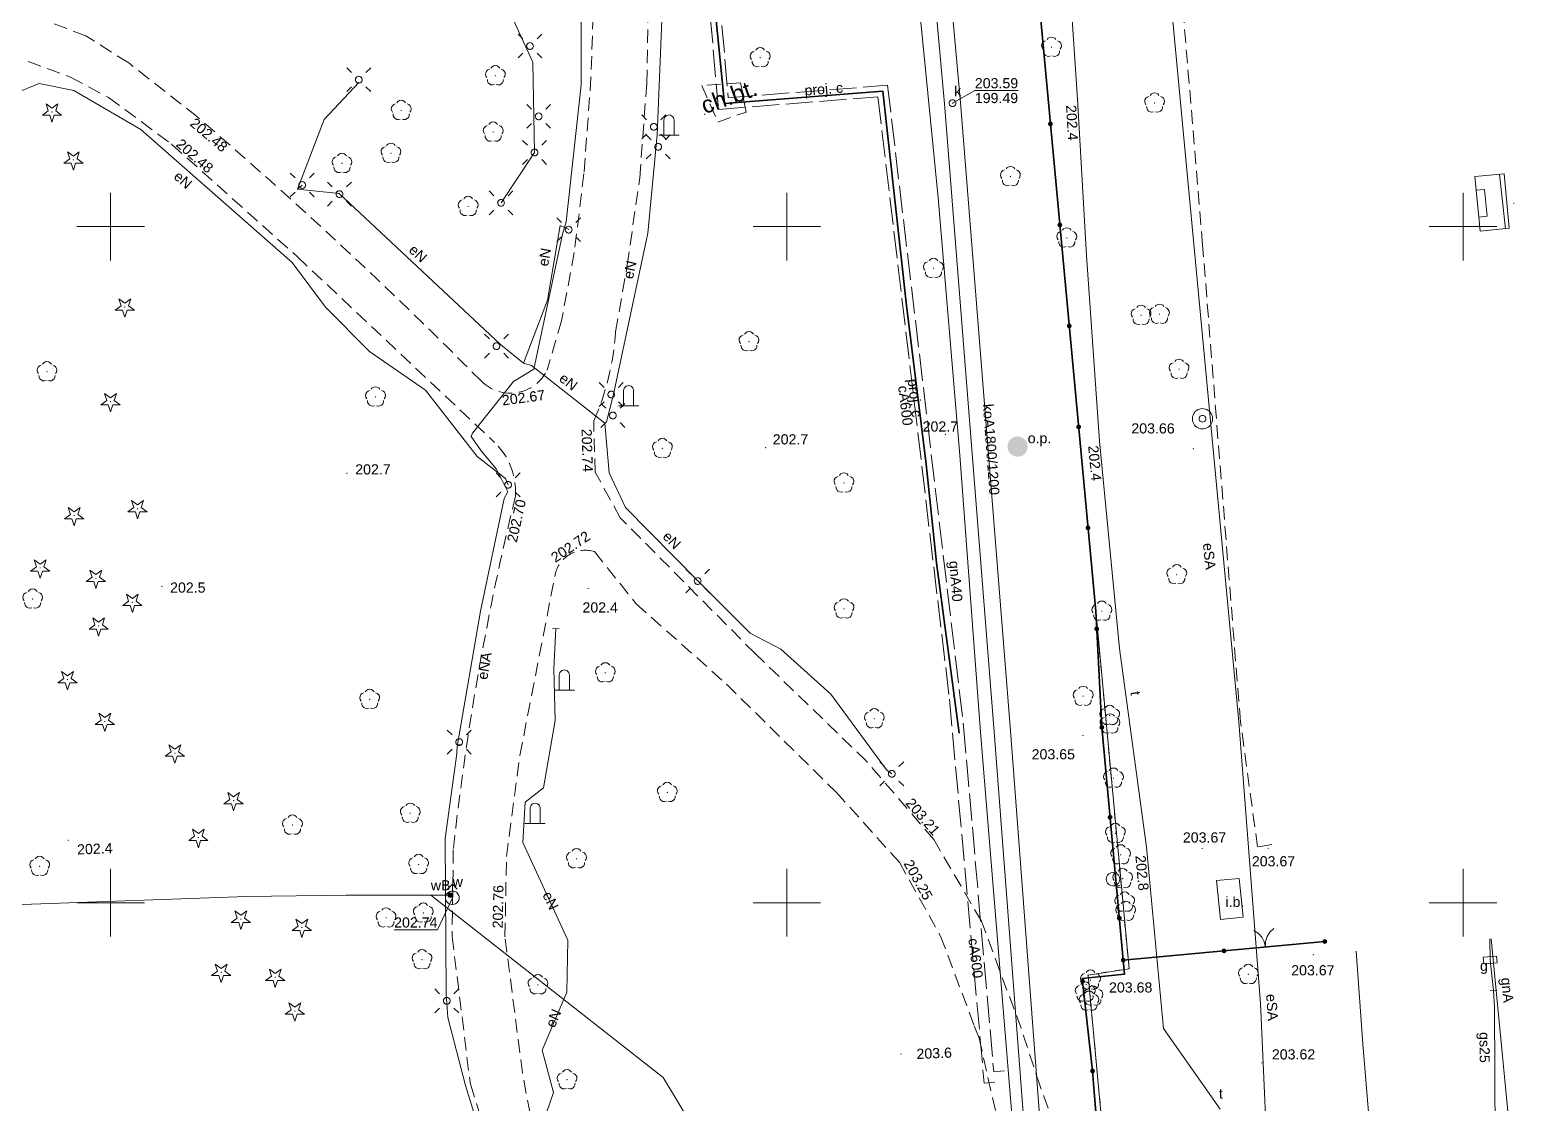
# Model space of a CAD drawing. Extents: x 0 to 7423283, y 0 to 5548300.
# Drawn here: x 7422544 to 7422653.8, y 5547885.2 to 5547964.6 of the extents above; entities that cross this region are included whole.
import ezdxf
from ezdxf.enums import TextEntityAlignment as Align

# ---------------------------------------------------------------- set-up
doc = ezdxf.new("R2010")
doc.units = 0
doc.header["$PDSIZE"] = 0.75
for name, pattern in [('PRZER1-1', [2, 1, -1]), ('PRZER2-1', [3, 2, -1]), ('PRZER4-1', [5, 4, -1])]:
    doc.linetypes.add(name, pattern=pattern)
doc.layers.get('0').update_dxf_attribs({"linetype": 'CONTINUOUS', "lineweight": 13})
for name, color, linetype, lineweight in [('BUIB12_03', 7, 'CONTINUOUS', 18), ('BUIB12_03_O', 7, 'CONTINUOUS', 18), ('EGBE09', 7, 'CONTINUOUS', 18), ('EGBS10', 7, 'CONTINUOUS', 18), ('GSLKOC', 7, 'CONTINUOUS', 18), ('GTGETI_O', 7, 'CONTINUOUS', 18), ('KTCR02', 7, 'PRZER2-1', 18), ('KTOK02', 7, 'CONTINUOUS', 18), ('KTOK05_01', 7, 'CONTINUOUS', 35), ('RTPW01', 7, 'CONTINUOUS', 13), ('RTPW01_O', 7, 'CONTINUOUS', 13), ('RTPW02', 7, 'CONTINUOUS', 13), ('RTPW02_O', 7, 'CONTINUOUS', 13), ('SUSM', 7, 'CONTINUOUS', 18)]:
    doc.layers.add(name, color=color, linetype=linetype, lineweight=lineweight)
for name, color, linetype, lineweight, true_color in [('EGBD03', 7, 'CONTINUOUS', 18, 0x008000), ('EGBP04', 7, 'CONTINUOUS', 18, 0x008000), ('EGBU01', 7, 'PRZER1-1', 18, 0x008000), ('OBOO04_01', 7, 'CONTINUOUS', 18, 0x0a0909), ('OBOP01', 7, 'CONTINUOUS', 18, 0x008000), ('OBOP02', 7, 'CONTINUOUS', 18, 0x008000), ('OBOP05_01', 7, 'CONTINUOUS', 13, 0x0a0909), ('OBOP05_01_O', 7, 'CONTINUOUS', 13, 0x0a0909), ('PTTL05', 7, 'CONTINUOUS', 18, 0x0a0909), ('SUOP03', 1, 'CONTINUOUS', 35, 0xff0000), ('SUPC05', 7, 'CONTINUOUS', 18, 0xd200d2), ('SUPC05_O', 7, 'CONTINUOUS', 18, 0xd200d2), ('SUPE03', 1, 'CONTINUOUS', 18, 0xff0000), ('SUPE03_O', 1, 'CONTINUOUS', 18, 0xff0000), ('SUPE04', 1, 'CONTINUOUS', 18, 0xff0000), ('SUPE04_O', 1, 'CONTINUOUS', 18, 0xff0000), ('SUPG03', 7, 'CONTINUOUS', 18, 0xbfbf00), ('SUPG03_O', 7, 'CONTINUOUS', 18, 0xbfbf00), ('SUPG04', 7, 'CONTINUOUS', 18, 0xbfbf00), ('SUPG04_O', 7, 'CONTINUOUS', 18, 0xbfbf00), ('SUPK03', 7, 'CONTINUOUS', 18, 0x803300), ('SUPK03_O', 7, 'CONTINUOUS', 18, 0x803300), ('SUPT01', 7, 'CONTINUOUS', 18, 0xff9100), ('SUPT01_O', 7, 'CONTINUOUS', 18, 0xff9100), ('SUPW03', 5, 'CONTINUOUS', 18, 0x0000ff), ('SUPW03_O', 5, 'CONTINUOUS', 18, 0x0000ff), ('SUUS02', 7, 'CONTINUOUS', 18, 0x0a0909), ('SUUS13', 7, 'CONTINUOUS', 18, 0x0a0909), ('SUUS15', 7, 'CONTINUOUS', 18, 0xff9100), ('SUUS15_O', 7, 'CONTINUOUS', 18, 0xff9100), ('SUUS20_01', 7, 'CONTINUOUS', 18, 0x0a0909), ('SUUS20_01_O', 7, 'CONTINUOUS', 18, 0x0a0909), ('SUXX_01', 7, 'CONTINUOUS', 18, 0x0a0909)]:
    doc.layers.add(name, color=color, linetype=linetype, lineweight=lineweight, true_color=true_color)
for name, color, linetype, true_color in [('SUPS01_05', 7, 'CONTINUOUS', 0x803300), ('SUPS01_05_O', 7, 'CONTINUOUS', 0x803300), ('SUPS01_07', 7, 'CONTINUOUS', 0xff9100), ('SUPS01_07_O', 7, 'CONTINUOUS', 0xff9100), ('SUPS01_08', 5, 'CONTINUOUS', 0x0000ff), ('SUPS01_08_O', 5, 'CONTINUOUS', 0x0000ff), ('SUUS25', 7, 'CONTINUOUS', 0x0a0909), ('SUUS25_O', 7, 'CONTINUOUS', 0x0a0909)]:
    doc.layers.add(name, color=color, linetype=linetype, true_color=true_color)
doc.styles.add('GEO-INFO', font='Arial')

# ---------------------------------------------------------------- blocks, each defined once
blk = doc.blocks.new('EPPGN')
blk.add_hatch(color=0).paths.add_polyline_path([(-0.09, 0), (-0.085595, -0.027812), (-0.072812, -0.052901), (-0.052901, -0.072812), (-0.027812, -0.085595), (0, -0.09), (0.027812, -0.085595), (0.052901, -0.072812), (0.072812, -0.052901), (0.085595, -0.027812), (0.09, 0), (0.085595, 0.027812), (0.072812, 0.052901), (0.052901, 0.072812), (0.027812, 0.085595), (0, 0.09), (-0.027812, 0.085595), (-0.052901, 0.072812), (-0.072812, 0.052901), (-0.085595, 0.027812)])
blk = doc.blocks.new('SPDLP')
blk.add_hatch(color=0).paths.add_polyline_path([(-0.09, 0), (-0.085595, -0.027812), (-0.072812, -0.052901), (-0.052901, -0.072812), (-0.027812, -0.085595), (0, -0.09), (0.027812, -0.085595), (0.052901, -0.072812), (0.072812, -0.052901), (0.085595, -0.027812), (0.09, 0), (0.085595, 0.027812), (0.072812, 0.052901), (0.052901, 0.072812), (0.027812, 0.085595), (0, 0.09), (-0.027812, 0.085595), (-0.052901, 0.072812), (-0.072812, 0.052901), (-0.085595, 0.027812)])
at = {"color": 0}
for points in [[(-1.292703, 0.137547), (-1.355024, 0.389802), (-1.327532, 0.648184), (-1.213525, 0.881678), (-1.026689, 1.062258), (-0.78945, 1.168249), (-0.530282, 1.186929)], [(-0.268652, 1.271938), (-0.048001, 1.40916), (0.20623, 1.462858), (0.463525, 1.426585), (0.693003, 1.304695), (0.867117, 1.11182), (0.964971, 0.871109)], [(1.126667, 0.648554), (1.325358, 0.481106), (1.454989, 0.255912), (1.5, 0), (1.454989, -0.255912), (1.325358, -0.481106), (1.126667, -0.648554)], [(-0.530282, -1.186929), (-0.78945, -1.168249), (-1.026689, -1.062258), (-1.213525, -0.881678), (-1.327532, -0.648184), (-1.355024, -0.389802), (-1.292703, -0.137547)], [(0.964971, -0.871109), (0.867117, -1.11182), (0.693003, -1.304695), (0.463525, -1.426585), (0.20623, -1.462858), (-0.048001, -1.40916), (-0.268652, -1.271938)]]:
    blk.add_lwpolyline(points, dxfattribs=at)
blk = doc.blocks.new('KOLO')
blk.add_hatch(color=0).paths.add_polyline_path([(0, 0.5), (-0.12941, 0.482963), (-0.25, 0.433013), (-0.353553, 0.353553), (-0.433013, 0.25), (-0.482963, 0.12941), (-0.5, 0), (-0.482963, -0.12941), (-0.433013, -0.25), (-0.353553, -0.353553), (-0.25, -0.433013), (-0.12941, -0.482963), (0, -0.5), (0.12941, -0.482963), (0.25, -0.433013), (0.353553, -0.353553), (0.433013, -0.25), (0.482963, -0.12941), (0.5, 0), (0.482963, 0.12941), (0.433013, 0.25), (0.353553, 0.353553), (0.25, 0.433013), (0.12941, 0.482963)])
blk = doc.blocks.new('SPDIP')
blk.add_hatch(color=0).paths.add_polyline_path([(-0.09, 0), (-0.085595, -0.027812), (-0.072812, -0.052901), (-0.052901, -0.072812), (-0.027812, -0.085595), (0, -0.09), (0.027812, -0.085595), (0.052901, -0.072812), (0.072812, -0.052901), (0.085595, -0.027812), (0.09, 0), (0.085595, 0.027812), (0.072812, 0.052901), (0.052901, 0.072812), (0.027812, 0.085595), (0, 0.09), (-0.027812, 0.085595), (-0.052901, 0.072812), (-0.072812, 0.052901), (-0.085595, 0.027812)])
at = {"color": 0}
blk.add_lwpolyline([(0.177062, -0.544942), (-0.463555, -1.426676), (-0.463555, -0.336792), (-1.500096, 0), (-0.463555, 0.336792), (-0.463555, 1.426676), (0.177062, 0.544942), (1.213603, 0.881734), (0.572986, 0), (1.213603, -0.881734)], close=True, dxfattribs=at)
blk = doc.blocks.new('POINT')
at = {"color": 0}
blk.add_point((0, 0), dxfattribs=at)
blk = doc.blocks.new('OBOO04')
at = {"color": 0}
for points in [[(0, -1), (0, 1)], [(0, -0.5), (1.5, -0.5), (1.62941, -0.482963), (1.75, -0.433013), (1.853553, -0.353553), (1.933013, -0.25), (1.982963, -0.12941), (2, 0), (1.982963, 0.12941), (1.933013, 0.25), (1.853553, 0.353553), (1.75, 0.433013), (1.62941, 0.482963), (1.5, 0.5)], [(0, 0.5), (1.5, 0.5)]]:
    blk.add_lwpolyline(points, dxfattribs=at)
blk = doc.blocks.new('OKRAG_PELNY')
at = {"color": 0}
blk.add_lwpolyline([(0.5, 0), (0.482963, -0.12941), (0.433013, -0.25), (0.353553, -0.353553), (0.25, -0.433013), (0.12941, -0.482963), (0, -0.5), (-0.12941, -0.482963), (-0.25, -0.433013), (-0.353553, -0.353553), (-0.433013, -0.25), (-0.482963, -0.12941), (-0.5, 0), (-0.482963, 0.12941), (-0.433013, 0.25), (-0.353553, 0.353553), (-0.25, 0.433013), (-0.12941, 0.482963), (0, 0.5), (0.12941, 0.482963), (0.25, 0.433013), (0.353553, 0.353553), (0.433013, 0.25), (0.482963, 0.12941)], close=True, dxfattribs=at)
blk = doc.blocks.new('PION_C')
at = {"color": 0}
blk.add_lwpolyline([(0, 0.5), (0, -0.5)], dxfattribs=at)
blk = doc.blocks.new('SUUS02')
at = {"color": 0}
blk.add_lwpolyline([(1, 0), (0.984808, -0.173648), (0.939693, -0.34202), (0.866025, -0.5), (0.766044, -0.642788), (0.642788, -0.766044), (0.5, -0.866025), (0.34202, -0.939693), (0.173648, -0.984808), (0, -1), (-0.173648, -0.984808), (-0.34202, -0.939693), (-0.5, -0.866025), (-0.654861, -0.75575), (-0.786053, -0.618159), (-0.888835, -0.458227), (-0.959493, -0.281733), (-0.995472, -0.095056), (-0.995472, 0.095056), (-0.959493, 0.281733), (-0.888835, 0.458227), (-0.786053, 0.618159), (-0.654861, 0.75575), (-0.5, 0.866025), (-0.327068, 0.945001), (-0.142315, 0.989821), (0.047582, 0.998867), (0.235759, 0.971812), (0.415415, 0.909632), (0.580057, 0.814576), (0.723734, 0.690079), (0.841254, 0.540641), (0.928368, 0.371662), (0.981929, 0.189251)], close=True, dxfattribs=at)
for points in [[(1, 0), (2, 0)], [(1.292893, 0.707107), (2, 0), (1.292893, -0.707107)]]:
    blk.add_lwpolyline(points, dxfattribs=at)
blk = doc.blocks.new('SZAFA1')
at = {"color": 0}
blk.add_lwpolyline([(-1, -0.5), (-1, 0.5), (1, 0.5), (1, -0.5)], close=True, dxfattribs=at)
blk = doc.blocks.new('SUSM01_01')
at = {"color": 0}
for points in [[(-0.353553, 0.353553), (-0.212132, 0.212132)], [(0.353553, 0.353553), (0.212132, 0.212132)], [(-0.353553, -0.353553), (-0.212132, -0.212132)], [(0.353553, -0.353553), (0.212132, -0.212132)]]:
    blk.add_lwpolyline(points, dxfattribs=at)
blk.add_lwpolyline([(0.1, 0), (0.093969, -0.034202), (0.076604, -0.064279), (0.05, -0.086603), (0.025882, -0.096593), (0, -0.1), (-0.025882, -0.096593), (-0.05, -0.086603), (-0.073305, -0.068017), (-0.090097, -0.043388), (-0.098883, -0.014904), (-0.098883, 0.014904), (-0.090097, 0.043388), (-0.073305, 0.068017), (-0.05, 0.086603), (-0.022252, 0.097493), (0.007473, 0.09972), (0.036534, 0.093087), (0.062349, 0.078183), (0.082624, 0.056332), (0.095557, 0.029476)], close=True, dxfattribs=at)
blk = doc.blocks.new('SUUS13')
at = {"color": 0}
for points in [[(1.5, 0), (1.483246, -0.223563), (1.433359, -0.442133), (1.351453, -0.650826), (1.239358, -0.84498), (1.099578, -1.020259), (0.935235, -1.172747), (0.75, -1.299038), (0.548012, -1.396311), (0.333781, -1.462392), (0.112095, -1.495806), (-0.112095, -1.495806), (-0.333781, -1.462392), (-0.548012, -1.396311), (-0.75, -1.299038), (-0.935235, -1.172747), (-1.099578, -1.020259), (-1.239358, -0.84498), (-1.351453, -0.650826), (-1.433359, -0.442133), (-1.483246, -0.223563), (-1.5, 0), (-1.483246, 0.223563), (-1.433359, 0.442133), (-1.351453, 0.650826), (-1.239358, 0.84498), (-1.099578, 1.020259), (-0.935235, 1.172747), (-0.75, 1.299038), (-0.548012, 1.396311), (-0.333781, 1.462392), (-0.112095, 1.495806), (0.112095, 1.495806), (0.333781, 1.462392), (0.548012, 1.396311), (0.75, 1.299038), (0.935235, 1.172747), (1.099578, 1.020259), (1.239358, 0.84498), (1.351453, 0.650826), (1.433359, 0.442133), (1.483246, 0.223563)], [(0.5, 0), (0.482963, -0.12941), (0.433013, -0.25), (0.353553, -0.353553), (0.25, -0.433013), (0.12941, -0.482963), (0, -0.5), (-0.12941, -0.482963), (-0.25, -0.433013), (-0.353553, -0.353553), (-0.433013, -0.25), (-0.482963, -0.12941), (-0.5, 0), (-0.482963, 0.12941), (-0.433013, 0.25), (-0.353553, 0.353553), (-0.25, 0.433013), (-0.12941, 0.482963), (0, 0.5), (0.12941, 0.482963), (0.25, 0.433013), (0.353553, 0.353553), (0.433013, 0.25), (0.482963, 0.12941)]]:
    blk.add_lwpolyline(points, close=True, dxfattribs=at)
blk = doc.blocks.new('SLBRA')
at = {"color": 0}
for points in [[(0, 0), (-0.068148, -0.517638), (-0.267949, -1), (-0.585786, -1.414214), (-1, -1.732051)], [(1, -1.732051), (0.585786, -1.414214), (0.267949, -1), (0.068148, -0.517638), (0, 0)]]:
    blk.add_lwpolyline(points, dxfattribs=at)
blk = doc.blocks.new('SPKRZ')
at = {"color": 0}
blk.add_lwpolyline([(0.5, 0), (0.475528, -0.154508), (0.404508, -0.293893), (0.293893, -0.404508), (0.154508, -0.475528), (0, -0.5), (-0.154508, -0.475528), (-0.293893, -0.404508), (-0.404508, -0.293893), (-0.475528, -0.154508), (-0.5, 0), (-0.475528, 0.154508), (-0.404508, 0.293893), (-0.293893, 0.404508), (-0.154508, 0.475528), (0, 0.5), (0.154508, 0.475528), (0.293893, 0.404508), (0.404508, 0.293893), (0.475528, 0.154508)], close=True, dxfattribs=at)
blk.add_lwpolyline([(-0.5, 0), (-0.5, -0.5)], dxfattribs=at)

msp = doc.modelspace()

# ---------------------------------------------------------------- linework, layer by layer
at = {"color": 7, "linetype": 'Continuous', "lineweight": 13, "elevation": 100, "flags": 128}
for points in [[(7422550, 5547947.5), (7422550, 5547952.5)], [(7422600, 5547947.5), (7422600, 5547952.5)], [(7422650, 5547947.5), (7422650, 5547952.5)], [(7422547.5, 5547950), (7422552.5, 5547950)], [(7422597.5, 5547950), (7422602.5, 5547950)], [(7422647.5, 5547950), (7422652.5, 5547950)], [(7422550, 5547897.5), (7422550, 5547902.5)], [(7422600, 5547897.5), (7422600, 5547902.5)], [(7422650, 5547897.5), (7422650, 5547902.5)], [(7422547.5, 5547900), (7422552.5, 5547900)], [(7422597.5, 5547900), (7422602.5, 5547900)], [(7422647.5, 5547900), (7422652.5, 5547900)]]:
    msp.add_lwpolyline(points, dxfattribs=at)
at = {"layer": 'BUIB12_03', "color": 7, "linetype": 'Continuous', "lineweight": 18, "elevation": 10.18}
msp.add_lwpolyline([(7422631.77, 5547901.65), (7422632.07, 5547898.75), (7422633.73, 5547898.93), (7422633.45, 5547901.79)], close=True, dxfattribs=at)
at = {"layer": 'EGBD03', "color": 96, "linetype": 'Continuous', "lineweight": 18, "true_color": 0x008000, "elevation": 10.3}
msp.add_lwpolyline([(7422623.35, 5547883.18), (7422622.27, 5547894.65), (7422625.3, 5547895.12), (7422601.46, 5548151.54)], dxfattribs=at)
at = {"layer": 'EGBE09', "color": 7, "linetype": 'Continuous', "lineweight": 18, "elevation": 10.26}
msp.add_lwpolyline([(7422651.57, 5547952.75), (7422650.97, 5547952.69), (7422651.15, 5547950.7), (7422651.78, 5547950.77)], close=True, dxfattribs=at)
at = {"layer": 'EGBS10', "color": 7, "linetype": 'Continuous', "lineweight": 18, "elevation": 10.26}
msp.add_lwpolyline([(7422653.03, 5547953.9), (7422650.87, 5547953.7), (7422650.97, 5547952.69), (7422651.57, 5547952.75), (7422651.78, 5547950.77), (7422651.15, 5547950.7), (7422651.25, 5547949.66), (7422653.41, 5547949.87)], close=True, dxfattribs=at)
at = {"layer": 'EGBS10', "color": 7, "linetype": 'Continuous', "lineweight": 18, "elevation": 10.26, "flags": 128}
msp.add_lwpolyline([(7422652.685, 5547953.868), (7422653.132, 5547949.843)], dxfattribs=at)
at = {"layer": 'EGBU01', "color": 7, "linetype": 'Continuous', "lineweight": 18, "elevation": 10.17}
msp.add_lwpolyline([(7422623.35, 5547883.18), (7422622.27, 5547894.65), (7422625.3, 5547895.12), (7422601.46, 5548151.54)], dxfattribs=at)
at = {"layer": 'EGBU01', "color": 96, "linetype": 'PRZER1-1', "lineweight": 18, "ltscale": 0.5, "true_color": 0x008000, "elevation": 10.18}
msp.add_lwpolyline([(7422623.35, 5547883.18), (7422622.27, 5547894.65), (7422625.3, 5547895.12), (7422601.46, 5548151.54)], dxfattribs=at)
at = {"layer": 'GSLKOC', "color": 7, "linetype": 'PRZER2-1', "lineweight": 18, "ltscale": 0.5, "elevation": 10.18}
for points in [[(7422633.54, 5547913.38), (7422630.74, 5547948.63), (7422627.25, 5547990.47), (7422628.12, 5547990.54)], [(7422635.85, 5547904.3), (7422634.8, 5547904.13), (7422633.54, 5547913.38)]]:
    msp.add_lwpolyline(points, dxfattribs=at)
msp.add_lwpolyline([(7422593.72, 5547960.44), (7422594.9, 5547957.72), (7422596.99, 5547958.47), (7422596.58, 5547960.63)], close=True, dxfattribs=at)
at = {"layer": 'KTCR02', "color": 7, "linetype": 'PRZER2-1', "lineweight": 18, "ltscale": 0.5, "elevation": 10.18}
for points in [[(7422620.37, 5547882), (7422618.72, 5547886.43), (7422617.32, 5547890.73), (7422614.39, 5547898.63), (7422610.86, 5547904.68), (7422605.89, 5547910.46), (7422597.66, 5547918.42), (7422587.68, 5547928.46), (7422585.83, 5547931.84), (7422585.72, 5547935.6, 0.0871291), (7422587.34, 5547942.21), (7422588.2, 5547947.15), (7422589.12, 5547953.61), (7422589.65, 5547960.58), (7422589.8, 5547968.67), (7422589.6, 5547977.01), (7422589.17, 5547984.18), (7422588.23, 5547991.72), (7422586.72, 5547998.97), (7422584.57, 5548006.4), (7422582.35, 5548012.85), (7422578.77, 5548020.93), (7422574.27, 5548029.16)], [(7422570.92, 5548026.91), (7422575.3, 5548018.99), (7422578.27, 5548012.06), (7422580.69, 5548005.11), (7422582.77, 5547997.77), (7422584.19, 5547991.03), (7422585.1, 5547983.49), (7422585.59, 5547976.96), (7422585.78, 5547968.6), (7422585.52, 5547961.04), (7422585, 5547953.93), (7422584.28, 5547948.07), (7422583.34, 5547943.04), (7422582.27, 5547939.38, -0.5150613), (7422577.42, 5547938.56, 0.0202194), (7422556.39, 5547958.13), (7422551.34, 5547962.1), (7422548.16, 5547964.1), (7422543.56, 5547965.86)], [(7422542.5, 5547962.71), (7422547.04, 5547961.05), (7422549.85, 5547959.54), (7422554.53, 5547956.08), (7422563.82, 5547947.76), (7422578.39, 5547934.04, -0.2172519), (7422579.94, 5547930.08, 0.0331106), (7422575.34, 5547903.9), (7422575.25, 5547897.51), (7422576.6, 5547886.57), (7422579.09, 5547878.71)]]:
    msp.add_lwpolyline(points, format="xyb", dxfattribs=at)
msp.add_lwpolyline([(7422608.32, 5547902.99), (7422611.37, 5547897.52), (7422613.86, 5547890.89), (7422614.21, 5547889.99), (7422615.45, 5547884.48), (7422616.59, 5547875.37), (7422615.65, 5547873.13), (7422613.02, 5547870.6), (7422608.38, 5547867.21), (7422601.9, 5547863.38), (7422599.81, 5547862.68, -0.3075462), (7422591.69, 5547865.58), (7422588.98, 5547869.27), (7422585.83, 5547874.12), (7422581.85, 5547879.99), (7422580.45, 5547887.42), (7422579.16, 5547897.51), (7422579.27, 5547903.42), (7422580.26, 5547910.88), (7422582.9, 5547924.4, -0.4226813), (7422585.77, 5547925.96), (7422588.85, 5547922.11), (7422595.54, 5547916.16), (7422603.64, 5547908.17)], format="xyb", close=True, dxfattribs=at)
at = {"layer": 'KTOK02', "color": 7, "linetype": 'Continuous', "lineweight": 18, "elevation": 10.18}
msp.add_lwpolyline([(7422636.874, 5547896.866), (7422633.886, 5547896.594)], dxfattribs=at)
at = {"layer": 'KTOK05_01', "color": 7, "linetype": 'Continuous', "lineweight": 35, "elevation": 10.18}
for points in [[(7422623.29, 5547912.97), (7422622.84, 5547921.55), (7422601.46, 5548151.54)], [(7422622.6, 5547887.56), (7422621.84, 5547894.4), (7422624.96, 5547894.71), (7422624.87, 5547895.75), (7422623.29, 5547912.97)], [(7422639.774, 5547897.131), (7422624.87, 5547895.75)], [(7422622.6, 5547887.56), (7422622.74, 5547885.7), (7422622.92, 5547883.65), (7422623.19, 5547881.34), (7422623.195, 5547881.296)]]:
    msp.add_lwpolyline(points, dxfattribs=at)
at = {"layer": 'PTTL05', "color": 18, "linetype": 'PRZER2-1', "lineweight": 18, "ltscale": 0.5, "true_color": 0x0a0909, "elevation": 10.06}
msp.add_lwpolyline([(7422624.11, 5547901.75), (7422624.1, 5547901.73), (7422624.12, 5547901.73)], close=True, dxfattribs=at)
at = {"layer": 'SUOP03', "color": 212, "linetype": 'Continuous', "lineweight": 35, "true_color": 0xd200d2, "elevation": 10.18}
msp.add_lwpolyline([(7422617.793, 5548134.984), (7422617.31, 5548133), (7422614.55, 5548132.89), (7422591.64, 5548132.5), (7422594.33, 5548086.02), (7422586.95, 5548085.21), (7422586.51, 5548066.02), (7422592.35, 5548064.65), (7422594.38, 5548064.35), (7422597.33, 5548063.64), (7422598.7, 5548032.21), (7422599.83, 5548020.9), (7422600.84, 5548011.71), (7422603.41, 5547986.52), (7422603.79, 5547981.73), (7422593.46, 5547980.15), (7422593.85, 5547974.61), (7422595.38, 5547959.1), (7422607.09, 5547960.02), (7422608.85, 5547944.16), (7422610.29, 5547932.44), (7422611.07, 5547925.14), (7422612.74, 5547912.54)], dxfattribs=at)
at = {"layer": 'SUPC05', "color": 212, "linetype": 'PRZER4-1', "lineweight": 18, "ltscale": 0.5, "true_color": 0xd200d2, "elevation": 10.18}
for points in [[(7422603.354, 5547982.068), (7422593.029, 5547980.489), (7422594.946, 5547958.665), (7422606.738, 5547959.591), (7422612.026, 5547915.04), (7422614.593, 5547886.656), (7422615.387, 5547886.72)], [(7422604.226, 5547981.392), (7422593.891, 5547979.811), (7422595.674, 5547959.524), (7422607.442, 5547960.449), (7422613.068, 5547913.046), (7422615.295, 5547887.49), (7422616.093, 5547887.56)]]:
    msp.add_lwpolyline(points, dxfattribs=at)
at = {"layer": 'SUPE03', "color": 1, "linetype": 'Continuous', "lineweight": 18, "true_color": 0xff0000, "elevation": 10.18}
msp.add_lwpolyline([(7422625.14, 5548000.28), (7422625.66, 5547996.02), (7422625.89, 5547995.27), (7422626.04, 5547993.52), (7422626.59, 5547990.69), (7422626.63, 5547986.71), (7422626.93, 5547982.21), (7422633.41, 5547913.38), (7422635.03, 5547892.55), (7422635.51, 5547881.51), (7422628.48, 5547880.87), (7422629, 5547869.38), (7422632.17, 5547845.38), (7422632.97, 5547838.68), (7422635.21, 5547821.13)], dxfattribs=at)
at = {"layer": 'SUPE04', "color": 1, "linetype": 'Continuous', "lineweight": 18, "true_color": 0xff0000, "elevation": 10.18}
for points in [[(7422549.4, 5548065.16), (7422549.65, 5548064.93), (7422553.71, 5548059.83), (7422562.9, 5548047.63), (7422564.22, 5548045.92), (7422570.51, 5548036.67), (7422577.02, 5548026.62), (7422582.38, 5548015.85), (7422586.1, 5548005.44), (7422586.91, 5548000.09), (7422587.99, 5547996.77), (7422588.85, 5547994.26), (7422590.61, 5547981.17), (7422590.31, 5547971.75), (7422590.9, 5547968.92), (7422590.41, 5547956.78), (7422589.73, 5547949.5), (7422587.15, 5547937.48), (7422586.66, 5547935.56), (7422586.54, 5547935.45)], [(7422584.76, 5547971.18), (7422584.79, 5547960.48), (7422583.69, 5547950.34), (7422583.41, 5547949.43), (7422581.29, 5547939.45), (7422579.8, 5547938.54), (7422576.76, 5547934.73), (7422576.65, 5547934.48), (7422577.39, 5547933.42), (7422578.53, 5547932.07), (7422579.37, 5547930.39), (7422579.1, 5547929.88), (7422577.34, 5547921.55), (7422575.64, 5547911.69), (7422575.93, 5547911.68), (7422575.62, 5547911.61), (7422575.59, 5547911.03), (7422574.73, 5547904.74), (7422574.82, 5547893.24), (7422574.94, 5547891.51), (7422576.23, 5547886.48), (7422577.93, 5547881.06)], [(7422578.87, 5547951.75), (7422581.35, 5547955.47), (7422581.23, 5547962.15), (7422577.48, 5547970.32), (7422584.96, 5547971.52), (7422585.09, 5547970.91)], [(7422579.39, 5547930.9), (7422579.2, 5547931.36), (7422577.11, 5547933), (7422573.28, 5547937.9), (7422569.15, 5547940.77), (7422565.88, 5547944.05), (7422563.43, 5547947.35), (7422552.25, 5547957.18), (7422547.28, 5547960.07), (7422544.72, 5547960.57), (7422541.1, 5547959.11), (7422538.75, 5547958.86), (7422537.8, 5547957.96)], [(7422580.52, 5547939.91), (7422578.82, 5547941.29), (7422566.89, 5547952.44), (7422563.81, 5547952.77), (7422565.79, 5547957.91), (7422568.36, 5547960.65)], [(7422563.81, 5547952.77), (7422564.17, 5547953.07)], [(7422580.52, 5547939.91), (7422582.3, 5547944.55), (7422583.24, 5547950.07), (7422583.87, 5547949.77)], [(7422580.52, 5547939.91), (7422581.12, 5547939.73), (7422586.54, 5547935.45)], [(7422607.76, 5547909.53), (7422607.38, 5547909.82), (7422603.26, 5547915.43), (7422599.56, 5547918.76), (7422597.28, 5547919.94), (7422593.41, 5547923.79), (7422588.06, 5547929.22), (7422586.86, 5547931.79), (7422586.54, 5547935.45)], [(7422582.93, 5547920.26), (7422582.77, 5547917.31), (7422582.87, 5547913.47), (7422582.02, 5547908.49), (7422580.66, 5547907.44), (7422580.48, 5547904.44), (7422583.82, 5547897.24), (7422583.74, 5547893.39), (7422581.91, 5547889.09), (7422582.75, 5547885.97), (7422582.22, 5547884.46), (7422583.78, 5547880.94), (7422585.57, 5547878.75), (7422587.54, 5547874.65), (7422588.2, 5547872.2), (7422589.53, 5547870.13), (7422585.14, 5547867.16)]]:
    msp.add_lwpolyline(points, dxfattribs=at)
at = {"layer": 'SUPG03', "color": 52, "linetype": 'Continuous', "lineweight": 18, "true_color": 0xbfbf00, "elevation": 10.18}
for points in [[(7422652.24, 5547893.5), (7422652, 5547895.76), (7422651.98, 5547897.33)], [(7422652.69, 5547879.78), (7422652.38, 5547882.46), (7422652.31, 5547892.27), (7422652.24, 5547893.5)]]:
    msp.add_lwpolyline(points, dxfattribs=at)
at = {"layer": 'SUPG04', "color": 52, "linetype": 'Continuous', "lineweight": 18, "true_color": 0xbfbf00, "elevation": 10.18}
for points in [[(7422604.2, 5548022.92), (7422604.77, 5548017.07), (7422611.2, 5547952.12), (7422612.79, 5547933.1), (7422614.32, 5547912.6), (7422618.23, 5547864.78), (7422619.96, 5547846.65), (7422622.98, 5547812.45), (7422624.67, 5547793.92), (7422626.31, 5547776.67), (7422628.73, 5547756.77)], [(7422652.07, 5547897.34), (7422653.77, 5547879.73)]]:
    msp.add_lwpolyline(points, dxfattribs=at)
at = {"layer": 'SUPK03', "color": 36, "linetype": 'Continuous', "lineweight": 18, "true_color": 0x803300, "elevation": 10.18}
for points in [[(7422445.537, 5548223.399), (7422512.24, 5548197.468), (7422516.193, 5548195.887), (7422518.122, 5548195.117), (7422588.834, 5548166.891), (7422595.186, 5548164.572), (7422602.138, 5548082.491), (7422604.108, 5548059.731), (7422607.728, 5548017.19), (7422608.898, 5548002.751), (7422612.848, 5547959.181), (7422616.528, 5547912.716), (7422619.298, 5547876.146), (7422620.078, 5547866.362), (7422621.476, 5547851.269), (7422625.495, 5547821.997), (7422634.838, 5547745.483), (7422638.578, 5547679.164), (7422639.807, 5547669.243), (7422640.508, 5547661.182)], [(7422445.103, 5548222.281), (7422511.8, 5548196.352), (7422515.747, 5548194.773), (7422517.678, 5548194.003), (7422588.406, 5548165.769), (7422594.054, 5548163.708), (7422600.942, 5548082.389), (7422602.912, 5548059.629), (7422606.532, 5548017.09), (7422607.702, 5548002.649), (7422611.652, 5547959.079), (7422615.332, 5547912.624), (7422618.102, 5547876.054), (7422618.882, 5547866.258), (7422620.284, 5547851.131), (7422624.305, 5547821.843), (7422633.642, 5547745.377), (7422637.382, 5547679.056), (7422638.613, 5547669.117), (7422639.312, 5547661.078)]]:
    msp.add_lwpolyline(points, dxfattribs=at)
at = {"layer": 'SUPS01_05_O', "color": 36, "linetype": 'Continuous', "lineweight": 9, "true_color": 0x803300, "elevation": 10.8, "flags": 128}
for points in [[(7422617.103, 5547960.052), (7422613.9, 5547960.053), (7422612.25, 5547959.13)], [(7422613.9, 5547960.053), (7422617.103, 5547960.052)]]:
    msp.add_lwpolyline(points, dxfattribs=at)
at = {"layer": 'SUPS01_08_O', "color": 5, "linetype": 'Continuous', "lineweight": 9, "true_color": 0x0000ff, "elevation": 10.8, "flags": 128}
msp.add_lwpolyline([(7422570.966, 5547897.989), (7422574.17, 5547897.989), (7422575.27, 5547900.36)], dxfattribs=at)
at = {"layer": 'SUPT01', "color": 30, "linetype": 'Continuous', "lineweight": 18, "true_color": 0xff9100, "elevation": 10.18}
msp.add_lwpolyline([(7422621.02, 5548003.23), (7422619.05, 5547997.37), (7422618.8, 5547991.66), (7422620.35, 5547976.41), (7422621.5, 5547959.41), (7422622.16, 5547947.85), (7422623.12, 5547934.13), (7422624.59, 5547918.8), (7422626.59, 5547904.1), (7422627.86, 5547890.71), (7422632.04, 5547884.73)], dxfattribs=at)
at = {"layer": 'SUPW03', "color": 5, "linetype": 'Continuous', "lineweight": 18, "true_color": 0x0000ff, "elevation": 10.18}
for points in [[(7422502.98, 5547897.97), (7422510.39, 5547898.42), (7422522.54, 5547899), (7422531.89, 5547899.52), (7422539.29, 5547899.73), (7422560.06, 5547900.45), (7422567.41, 5547900.56), (7422573.68, 5547900.55)], [(7422573.68, 5547900.55), (7422575.11, 5547900.56)], [(7422626.53, 5547873.63), (7422622.74, 5547873.04), (7422603.55, 5547866.02), (7422590.86, 5547887.08), (7422573.68, 5547900.55)], [(7422644.14, 5547873.59), (7422643.43, 5547879.46), (7422642.59, 5547889.57), (7422642.1, 5547896.42)]]:
    msp.add_lwpolyline(points, dxfattribs=at)

# ---------------------------------------------------------------- block references
at = {"layer": 'EGBP04', "color": 96, "lineweight": 18, "true_color": 0x008000, "xscale": 0.5, "yscale": 0.5, "rotation": 90}
for p in [(7422622.27, 5547894.65, 10.32), (7422625.3, 5547895.12, 10.32)]:
    msp.add_blockref('EPPGN', p, dxfattribs=at)
at = {"layer": 'GSLKOC', "color": 7, "lineweight": 18, "xscale": 0.5, "yscale": 0.5, "rotation": 90}
msp.add_blockref('POINT', (7422593.93, 5547958.31, 10.18), dxfattribs=at)
at = {"layer": 'KTOK02', "color": 7, "lineweight": 18, "xscale": 0.75, "yscale": 0.75, "rotation": 185.1944289206176}
msp.add_blockref('SLBRA', (7422635.38, 5547896.73, 10.18), dxfattribs=at)
at = {"layer": 'KTOK05_01', "color": 7, "lineweight": 35, "xscale": 0.35, "yscale": 0.35, "rotation": 90}
for p in [(7422619.49, 5547957.59, 10.18), (7422620.184, 5547950.122, 10.18), (7422620.878, 5547942.654, 10.18), (7422621.572, 5547935.186, 10.18), (7422622.267, 5547927.718, 10.18), (7422622.908, 5547920.247, 10.18), (7422623.29, 5547912.97, 10.18), (7422623.29, 5547912.97, 10.18), (7422623.9, 5547906.321, 10.18), (7422624.585, 5547898.852, 10.18), (7422632.322, 5547896.44, 10.18), (7422639.774, 5547897.131, 10.18), (7422624.87, 5547895.75, 10.18), (7422621.863, 5547894.196, 10.18), (7422622.6, 5547887.56, 10.18), (7422622.6, 5547887.56, 10.18)]:
    msp.add_blockref('KOLO', p, dxfattribs=at)
at = {"layer": 'OBOO04_01', "color": 18, "lineweight": 18, "true_color": 0x0a0909, "xscale": 0.75, "yscale": 0.75, "rotation": 90}
for p in [(7422591.29, 5547956.75, 10.2), (7422588.3, 5547936.74, 10.2), (7422583.55, 5547915.71, 10.2), (7422581.39, 5547905.85, 10.2)]:
    msp.add_blockref('OBOO04', p, dxfattribs=at)
at = {"layer": 'OBOP01', "color": 96, "lineweight": 18, "true_color": 0x008000, "xscale": 0.5, "yscale": 0.5, "rotation": 90}
for p in [(7422545.67, 5547958.47, 10.12), (7422547.25, 5547954.93, 10.12), (7422551.06, 5547944.04, 10.12), (7422550, 5547937.05, 10.12), (7422552, 5547929.13, 10.12), (7422547.3, 5547928.63, 10.12), (7422544.8, 5547924.76, 10.12), (7422548.92, 5547923.98, 10.12), (7422551.61, 5547922.21, 10.12), (7422549.12, 5547920.46, 10.12), (7422546.81, 5547916.5, 10.12), (7422549.57, 5547913.4, 10.12), (7422554.76, 5547911.06, 10.12), (7422559.1, 5547907.54, 10.12), (7422556.49, 5547904.82, 10.12), (7422559.64, 5547898.78, 10.12), (7422564.15, 5547898.17, 10.12), (7422558.18, 5547894.85, 10.12), (7422562.18, 5547894.49, 10.12), (7422563.63, 5547891.98, 10.12)]:
    msp.add_blockref('SPDIP', p, dxfattribs=at)
at = {"layer": 'OBOP02', "color": 96, "lineweight": 18, "true_color": 0x008000, "xscale": 0.5, "yscale": 0.5, "rotation": 90}
for p in [(7422619.57, 5547963.26, 10.12), (7422598.03, 5547962.49, 10.12), (7422578.45, 5547961.15, 10.12), (7422571.49, 5547958.59, 10.12), (7422627.19, 5547959.14, 10.12), (7422578.29, 5547956.99, 10.12), (7422570.73, 5547955.42, 10.12), (7422567.11, 5547954.67, 10.12), (7422616.53, 5547953.7, 10.12), (7422576.44, 5547951.49, 10.12), (7422620.7, 5547949.16, 10.12), (7422610.84, 5547946.91, 10.12), (7422626.19, 5547943.44, 10.12), (7422627.55, 5547943.52, 10.12), (7422597.2, 5547941.49, 10.12), (7422545.3, 5547939.26, 10.12), (7422629, 5547939.45, 10.12), (7422569.59, 5547937.4, 10.12), (7422590.8, 5547933.6, 10.12), (7422604.22, 5547931.04, 10.12), (7422628.83, 5547924.26, 10.12), (7422544.24, 5547922.46, 10.12), (7422604.23, 5547921.73, 10.12), (7422623.29, 5547921.56, 10.12), (7422586.58, 5547917, 10.12), (7422569.16, 5547915.04, 10.12), (7422621.91, 5547915.27, 10.12), (7422606.47, 5547913.6, 10.12), (7422623.87, 5547913.85, 10.12), (7422623.89, 5547913.22, 10.12), (7422624.15, 5547909.21, 10.12), (7422591.16, 5547908.16, 10.12), (7422572.16, 5547906.62, 10.12), (7422563.45, 5547905.74, 10.12), (7422624.29, 5547905.13, 10.12), (7422624.68, 5547903.54, 10.12), (7422544.76, 5547902.69, 10.12), (7422572.78, 5547902.83, 10.12), (7422584.45, 5547903.25, 10.12), (7422624.83, 5547901.78, 10.12), (7422624.98, 5547900.05, 10.12), (7422573.12, 5547899.24, 10.12), (7422625.05, 5547899.37, 10.12), (7422570.37, 5547898.88, 10.12), (7422573.03, 5547895.79, 10.12), (7422634.12, 5547894.7, 10.12), (7422581.6, 5547893.93, 10.12), (7422622.45, 5547894.28, 10.12), (7422622.06, 5547893.39, 10.12), (7422622.34, 5547892.72, 10.12), (7422622.63, 5547893.1, 10.12), (7422583.75, 5547886.91, 10.12)]:
    msp.add_blockref('SPDLP', p, dxfattribs=at)
at = {"layer": 'OBOP05_01', "color": 18, "lineweight": 13, "true_color": 0x0a0909, "xscale": 1.5, "yscale": 1.5, "rotation": 90}
msp.add_blockref('KOLO', (7422617.06, 5547933.73, 10.12), dxfattribs=at)
at = {"layer": 'PTTL05', "color": 18, "lineweight": 18, "true_color": 0x0a0909, "rotation": 90}
msp.add_blockref('SPKRZ', (7422624.11, 5547901.74, 10.06), dxfattribs=at)
at = {"layer": 'RTPW01', "color": 7, "lineweight": 13, "xscale": 0.09, "yscale": 0.09, "rotation": 90}
for p in [(7422598.44, 5547933.65, 10.2), (7422611.72, 5547934.63, 10.2), (7422567.47, 5547931.75, 10.2), (7422553.8, 5547923.39, 10.2), (7422585.32, 5547923.24, 10.2), (7422546.88, 5547904.62, 10.2), (7422608.44, 5547888.8, 10.2)]:
    msp.add_blockref('KOLO', p, dxfattribs=at)
at = {"layer": 'RTPW02', "color": 7, "lineweight": 13, "xscale": 0.09, "yscale": 0.09, "rotation": 90}
for p in [(7422556.39, 5547958.13, 10.2), (7422554.53, 5547956.08, 10.2), (7422653.74, 5547951.73, 10.2), (7422580.4, 5547937.8, 10.2), (7422630.05, 5547933.57, 10.2), (7422585.83, 5547931.84, 10.2), (7422579.94, 5547930.08, 10.2), (7422584.11, 5547925.84, 10.2), (7422621.89, 5547912.36, 10.2), (7422610.86, 5547904.68, 10.2), (7422630.71, 5547904.01, 10.2), (7422635.59, 5547904.02, 10.2), (7422608.32, 5547902.99, 10.2), (7422579.16, 5547897.51, 10.2), (7422638.92, 5547896.16, 10.2), (7422622.14, 5547893.95, 10.2), (7422635.11, 5547888.16, 10.2)]:
    msp.add_blockref('KOLO', p, dxfattribs=at)
at = {"layer": 'SUPS01_05', "color": 36, "lineweight": 5, "true_color": 0x803300, "xscale": 0.09, "yscale": 0.09, "rotation": 90}
msp.add_blockref('KOLO', (7422612.25, 5547959.13, 10.24), dxfattribs=at)
at = {"layer": 'SUPS01_07', "color": 30, "lineweight": 5, "true_color": 0xff9100, "xscale": 0.09, "yscale": 0.09, "rotation": 90}
for p in [(7422621.5, 5547959.41, 10.24), (7422623.12, 5547934.13, 10.24), (7422626.59, 5547904.1, 10.24)]:
    msp.add_blockref('KOLO', p, dxfattribs=at)
at = {"layer": 'SUPS01_08', "color": 5, "lineweight": 5, "true_color": 0x0000ff, "xscale": 0.09, "yscale": 0.09, "rotation": 90}
msp.add_blockref('KOLO', (7422575.27, 5547900.36, 10.24), dxfattribs=at)
at = {"layer": 'SUSM', "color": 7, "lineweight": 18, "rotation": 90}
for name, p, xscale, yscale in [('SUSM01_01', (7422581.01, 5547963.35, 10.24), 2.5, 2.5), ('OKRAG_PELNY', (7422581.01, 5547963.35, 10.24), 0.5, 0.5), ('SUSM01_01', (7422568.35, 5547960.86, 10.24), 2.5, 2.5), ('OKRAG_PELNY', (7422568.35, 5547960.86, 10.24), 0.5, 0.5), ('SUSM01_01', (7422581.65, 5547958.15, 10.24), 2.5, 2.5), ('OKRAG_PELNY', (7422581.65, 5547958.15, 10.24), 0.5, 0.5), ('SUSM01_01', (7422590.16, 5547957.37, 10.24), 2.5, 2.5), ('SUSM01_01', (7422590.49, 5547955.89, 10.24), 2.5, 2.5), ('OKRAG_PELNY', (7422590.16, 5547957.37, 10.24), 0.5, 0.5), ('SUSM01_01', (7422581.35, 5547955.48, 10.24), 2.5, 2.5), ('OKRAG_PELNY', (7422581.35, 5547955.48, 10.24), 0.5, 0.5), ('OKRAG_PELNY', (7422590.49, 5547955.89, 10.24), 0.5, 0.5), ('SUSM01_01', (7422564.17, 5547953.07, 10.24), 2.5, 2.5), ('OKRAG_PELNY', (7422564.17, 5547953.07, 10.24), 0.5, 0.5), ('SUSM01_01', (7422566.92, 5547952.4, 10.24), 2.5, 2.5), ('OKRAG_PELNY', (7422566.92, 5547952.4, 10.24), 0.5, 0.5), ('SUSM01_01', (7422578.87, 5547951.75, 10.24), 2.5, 2.5), ('OKRAG_PELNY', (7422578.87, 5547951.75, 10.24), 0.5, 0.5), ('SUSM01_01', (7422583.87, 5547949.77, 10.24), 2.5, 2.5), ('OKRAG_PELNY', (7422583.87, 5547949.77, 10.24), 0.5, 0.5), ('SUSM01_01', (7422578.54, 5547941.16, 10.24), 2.5, 2.5), ('OKRAG_PELNY', (7422578.54, 5547941.16, 10.24), 0.5, 0.5), ('SUSM01_01', (7422587.02, 5547937.58, 10.24), 2.5, 2.5), ('OKRAG_PELNY', (7422587.02, 5547937.58, 10.24), 0.5, 0.5), ('SUSM01_01', (7422587.14, 5547936.03, 10.24), 2.5, 2.5), ('OKRAG_PELNY', (7422587.14, 5547936.03, 10.24), 0.5, 0.5), ('SUSM01_01', (7422579.39, 5547930.9, 10.24), 2.5, 2.5), ('OKRAG_PELNY', (7422579.39, 5547930.9, 10.24), 0.5, 0.5), ('SUSM01_01', (7422593.41, 5547923.79, 10.24), 2.5, 2.5), ('OKRAG_PELNY', (7422593.41, 5547923.79, 10.24), 0.5, 0.5), ('SUSM01_01', (7422575.78, 5547911.88, 10.24), 2.5, 2.5), ('OKRAG_PELNY', (7422575.78, 5547911.88, 10.24), 0.5, 0.5), ('SUSM01_01', (7422607.76, 5547909.53, 10.24), 2.5, 2.5), ('OKRAG_PELNY', (7422607.76, 5547909.53, 10.24), 0.5, 0.5), ('SUSM01_01', (7422574.86, 5547892.74, 10.24), 2.5, 2.5), ('OKRAG_PELNY', (7422574.86, 5547892.74, 10.24), 0.5, 0.5)]:
    msp.add_blockref(name, p, dxfattribs=dict(at, xscale=xscale, yscale=yscale))
at = {"layer": 'SUUS02', "color": 18, "lineweight": 18, "true_color": 0x0a0909, "xscale": 0.5, "yscale": 0.5, "rotation": 90}
msp.add_blockref('SUUS02', (7422575.27, 5547900.36, 10.24), dxfattribs=at)
at = {"layer": 'SUUS13', "color": 18, "lineweight": 18, "true_color": 0x0a0909, "xscale": 0.5, "yscale": 0.5, "rotation": 90}
msp.add_blockref('SUUS13', (7422630.73, 5547935.79, 10.24), dxfattribs=at)
at = {"layer": 'SUUS15', "color": 36, "lineweight": 18, "true_color": 0x803300, "xscale": 0.5, "yscale": 0.5, "rotation": 90}
msp.add_blockref('OKRAG_PELNY', (7422612.25, 5547959.13, 10.24), dxfattribs=at)
at = {"layer": 'SUUS20_01', "color": 18, "lineweight": 18, "true_color": 0x0a0909, "xscale": 0.5, "yscale": 0.5, "rotation": 4.763432894391255}
msp.add_blockref('SZAFA1', (7422652, 5547895.76, 10.24), dxfattribs=at)
at = {"layer": 'SUUS25', "color": 18, "lineweight": 5, "true_color": 0x0a0909, "xscale": 0.4, "yscale": 0.4, "rotation": 179.9997907686139}
msp.add_blockref('KOLO', (7422575.11, 5547900.56, 10.24), dxfattribs=at)
at = {"layer": 'SUXX_01', "color": 18, "lineweight": 18, "true_color": 0x0a0909, "xscale": 0.5, "yscale": 0.5}
for p, rotation in [((7422582.93, 5547920.26, 10.24), 86.56615910704288), ((7422652.24, 5547893.5, 10.24), 273.2570080354336)]:
    msp.add_blockref('PION_C', p, dxfattribs=dict(at, rotation=rotation))

# ---------------------------------------------------------------- texts
at = {"layer": 'BUIB12_03_O', "color": 7, "linetype": 'Continuous', "lineweight": 0, "style": 'GEO-INFO'}
msp.add_text('i.b.', height=0.75, rotation=359.99979, dxfattribs=at).set_placement((7422632.43, 5547899.69, 10.8))
at = {"layer": 'GTGETI_O', "color": 7, "linetype": 'Continuous', "lineweight": 0, "style": 'GEO-INFO'}
msp.add_text('ch.bt.', height=1.25, rotation=19.74039, dxfattribs=at).set_placement((7422593.93, 5547958.31, 10.8))
at = {"layer": 'OBOP05_01_O', "color": 18, "linetype": 'Continuous', "lineweight": 0, "true_color": 0x0a0909, "style": 'GEO-INFO'}
msp.add_text('o.p.', height=0.75, dxfattribs=at).set_placement((7422617.81, 5547933.98, 10.8))
at = {"layer": 'RTPW01_O', "color": 7, "linetype": 'Continuous', "lineweight": 0, "style": 'GEO-INFO'}
for s, rotation, p in [('202.7', 359.99979, (7422610.04, 5547934.84, 10.8)), ('202.7', 359.99979, (7422598.96, 5547933.89, 10.8)), ('202.7', 359.99979, (7422568.09, 5547931.67, 10.8)), ('202.5', 359.99979, (7422554.4, 5547922.93, 10.8)), ('202.4', 359.99979, (7422584.89, 5547921.46, 10.8)), ('202.4', 2.33031, (7422547.54, 5547903.56, 10.8)), ('203.6', 2.3577, (7422609.6, 5547888.44, 10.8))]:
    msp.add_text(s, height=0.75, rotation=rotation, dxfattribs=at).set_placement(p)
at = {"layer": 'RTPW02_O', "color": 7, "linetype": 'Continuous', "lineweight": 0, "style": 'GEO-INFO'}
for s, rotation, p in [('202.48', 319.62146, (7422555.807, 5547957.528, 10.8)), ('202.48', 318.73294, (7422554.772, 5547956.002, 10.8)), ('202.67', 7.47619, (7422578.99, 5547936.767, 10.8)), ('203.66', 359.99979, (7422625.47, 5547934.7, 10.8)), ('202.72', 34.03107, (7422582.888, 5547925.121, 10.8)), ('203.65', 359.99979, (7422618.1, 5547910.6, 10.8)), ('203.21', 310.66993, (7422608.73, 5547907.335, 10.8)), ('203.67', 359.99979, (7422629.28, 5547904.45, 10.8)), ('203.25', 299.14346, (7422608.606, 5547902.91, 10.8)), ('203.67', 359.99979, (7422634.38, 5547902.69, 10.8)), ('202.76', 88.9337, (7422578.995, 5547898.095, 10.8)), ('203.67', 359.99979, (7422637.29, 5547894.63, 10.8)), ('203.68', 359.99979, (7422623.82, 5547893.36, 10.8))]:
    msp.add_text(s, height=0.75, rotation=rotation, dxfattribs=at).set_placement(p)
for s, rotation, p in [('202.74', 271.67573, (7422584.915, 5547931.834, 10.8)), ('202.70', 77.55724, (7422580.722, 5547929.728, 10.8))]:
    msp.add_text(s, height=0.75, rotation=rotation, dxfattribs=at).set_placement(p, align=Align.RIGHT)
msp.add_text('203.62', height=0.75, dxfattribs=at).set_placement((7422635.86, 5547888.41, 10.8))
at = {"layer": 'SUPC05_O', "color": 212, "linetype": 'Continuous', "lineweight": 0, "true_color": 0xd200d2, "style": 'GEO-INFO'}
for rotation, p in [(4.49223, (7422602.735, 5547960.079, 10.8)), (276.76875, (7422609.382, 5547937.315, 10.8))]:
    msp.add_text('proj. c', height=0.75, rotation=rotation, dxfattribs=at).set_placement(p, align=Align.MIDDLE)
for rotation, p in [(276.98916, (7422608.22, 5547938.19, 10.8)), (276.71762, (7422613.42, 5547897.33, 10.8))]:
    msp.add_text('cA600', height=0.75, rotation=rotation, dxfattribs=at).set_placement(p)
at = {"layer": 'SUPE03_O', "color": 1, "linetype": 'Continuous', "lineweight": 0, "true_color": 0xff0000, "style": 'GEO-INFO'}
for rotation, p in [(276.0088, (7422630.76, 5547926.56, 10.8)), (274.34724, (7422635.43, 5547893.22, 10.8))]:
    msp.add_text('eSA', height=0.75, rotation=rotation, dxfattribs=at).set_placement(p)
at = {"layer": 'SUPE04_O', "color": 1, "linetype": 'Continuous', "lineweight": 0, "true_color": 0xff0000, "style": 'GEO-INFO'}
for s, rotation, p in [('eN', 318.41073, (7422554.61, 5547953.61, 10.8)), ('eN', 316.8963, (7422571.99, 5547948.19, 10.8)), ('eN', 80.27221, (7422582.34, 5547947.02, 10.8)), ('eN', 77.64443, (7422588.61, 5547946.07, 10.8)), ('eN', 321.84258, (7422583.1, 5547938.64, 10.8)), ('eN', 314.62035, (7422590.76, 5547927.02, 10.8)), ('eNA', 80.20596, (7422577.84, 5547916.45, 10.8)), ('eN', 295.11462, (7422581.912, 5547900.601, 10.8)), ('eN', 66.8012, (7422582.822, 5547890.692, 10.8))]:
    msp.add_text(s, height=0.75, rotation=rotation, dxfattribs=at).set_placement(p)
at = {"layer": 'SUPG03_O', "color": 18, "linetype": 'Continuous', "lineweight": 0, "true_color": 0x0a0909, "style": 'GEO-INFO'}
msp.add_text('gs25', height=0.75, rotation=270.40861, dxfattribs=at).set_placement((7422651.21, 5547890.43, 10.8))
at = {"layer": 'SUPG04_O', "color": 18, "linetype": 'Continuous', "lineweight": 0, "true_color": 0x0a0909, "style": 'GEO-INFO'}
for s, rotation, p in [('gnA40', 274.74703, (7422612, 5547925.25, 10.8)), ('gnA', 275.50527, (7422652.81, 5547894.43, 10.8))]:
    msp.add_text(s, height=0.75, rotation=rotation, dxfattribs=at).set_placement(p)
at = {"layer": 'SUPK03_O', "color": 36, "linetype": 'Continuous', "lineweight": 0, "true_color": 0x803300, "style": 'GEO-INFO'}
msp.add_text('koA1800/1200', height=0.75, rotation=274.20386, dxfattribs=at).set_placement((7422614.49, 5547936.86, 10.8))
at = {"layer": 'SUPS01_05_O', "color": 36, "linetype": 'Continuous', "lineweight": 0, "true_color": 0x803300, "style": 'GEO-INFO'}
for s, p in [('203.59', (7422613.9, 5547960.225)), ('199.49', (7422613.9, 5547959.13))]:
    msp.add_text(s, height=0.75, rotation=359.99979, dxfattribs=at).set_placement(p)
at = {"layer": 'SUPS01_07_O', "color": 30, "linetype": 'Continuous', "lineweight": 0, "true_color": 0xff9100, "style": 'GEO-INFO'}
for s, rotation, p in [('202.4', 273.26746, (7422620.642, 5547958.96, 10.8)), ('202.4', 275.47716, (7422622.275, 5547933.769, 10.8)), ('202.8', 275.4179, (7422625.765, 5547903.47, 10.8))]:
    msp.add_text(s, height=0.75, rotation=rotation, dxfattribs=at).set_placement(p)
at = {"layer": 'SUPS01_08_O', "color": 5, "linetype": 'Continuous', "lineweight": 0, "true_color": 0x0000ff, "style": 'GEO-INFO'}
msp.add_text('202.74', height=0.75, rotation=359.99979, dxfattribs=at).set_placement((7422570.966, 5547898.162))
at = {"layer": 'SUPT01_O', "color": 30, "linetype": 'Continuous', "lineweight": 0, "true_color": 0xff9100, "style": 'GEO-INFO'}
msp.add_text('t', height=0.75, rotation=277.74756, dxfattribs=at).set_placement((7422625.39, 5547915.58, 10.8))
at = {"layer": 'SUPW03_O', "color": 5, "linetype": 'Continuous', "lineweight": 0, "true_color": 0x0000ff, "style": 'GEO-INFO'}
msp.add_text('wB', height=0.75, rotation=0.418, dxfattribs=at).set_placement((7422573.68, 5547900.91, 10.8))
at = {"layer": 'SUUS15_O', "color": 36, "linetype": 'Continuous', "lineweight": 0, "true_color": 0x803300, "style": 'GEO-INFO'}
msp.add_text('k', height=0.75, rotation=359.99979, dxfattribs=at).set_placement((7422612.37, 5547959.64, 10.8))
at = {"layer": 'SUUS15_O', "color": 30, "linetype": 'Continuous', "lineweight": 0, "true_color": 0xff9100, "style": 'GEO-INFO'}
msp.add_text('t', height=0.75, rotation=359.99979, dxfattribs=at).set_placement((7422631.94, 5547885.51, 10.8))
at = {"layer": 'SUUS20_01_O', "color": 18, "linetype": 'Continuous', "lineweight": 0, "true_color": 0x0a0909, "style": 'GEO-INFO'}
msp.add_text('g', height=0.75, rotation=359.99979, dxfattribs=at).set_placement((7422651.25, 5547894.96, 10.8))
at = {"layer": 'SUUS25_O', "color": 18, "linetype": 'Continuous', "lineweight": 0, "true_color": 0x0a0909, "style": 'GEO-INFO'}
msp.add_text('w', height=0.75, rotation=359.99979, dxfattribs=at).set_placement((7422575.29, 5547901.17, 10.8))

doc.saveas('drawing.dxf')
